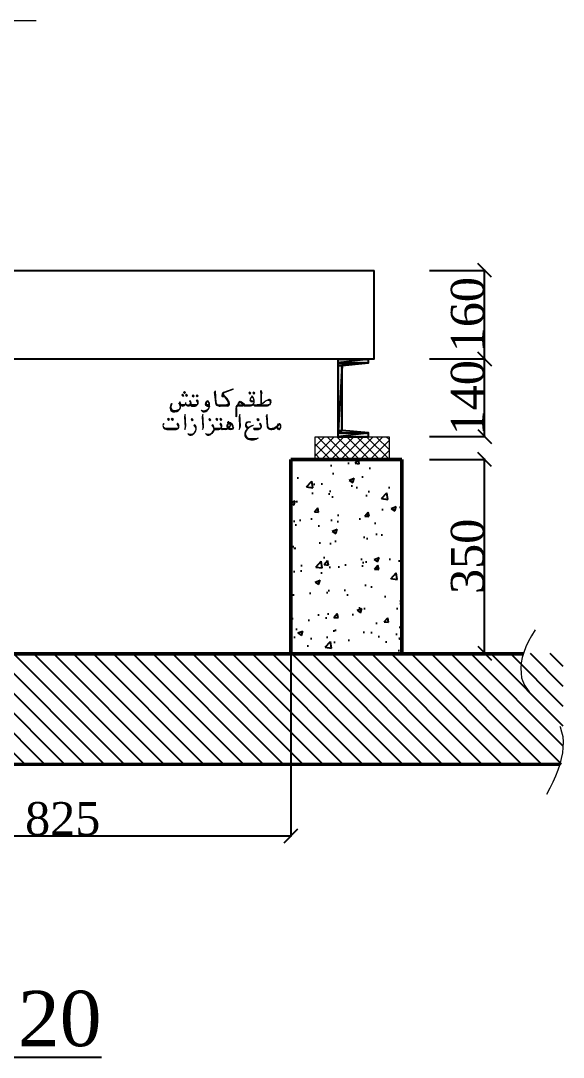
# Model space of a CAD drawing. Header units: millimetres. Extents: x -665 to 1025160, y -28012 to 4210.
# Drawn here: x 18381 to 19361, y -7214 to -5342 of the extents above; entities that cross this region are included whole.
import ezdxf

# ---------------------------------------------------------------- set-up
doc = ezdxf.new("R2010")
doc.units = ezdxf.units.MM
doc.layers.add('$1$PDF_0', color=7, linetype='Continuous')
doc.layers.add('$1$Wall', color=1, linetype='Continuous', lineweight=50)
doc.styles.add('$1$nassar2', font='cent.shx', dxfattribs={"height": 60})
doc.dimstyles.new('$1$Nassar2', dxfattribs={"dimtxt": 35, "dimasz": 25, "dimexe": 1.25, "dimexo": 0.625, "dimtad": 1, "dimtxsty": '$1$nassar2', "dimblk": '$1$_Oblique', "dimcen": 2.5, "dimadec": 0, "dimazin": 0, "dimtfac": 1, "dimtmove": 0, "dimatfit": 3, "dimldrblk": '$1$_Oblique', "dimfxl": 1, "dimarcsym": 0})

# ---------------------------------------------------------------- blocks, each defined once
blk = doc.blocks.new('$1$_Oblique')
at = {"color": 0, "linetype": 'ByBlock', "lineweight": -2}
blk.add_line((-0.5, -0.5), (0.5, 0.5), dxfattribs=at)
blk = doc.blocks.new('*D56')
at = {"color": 0, "lineweight": -2, "transparency": 16777216}
for p, q in [((18044.1, -6484.8), (18044.1, -6815.5)), ((18869.1, -6484.8), (18869.1, -6815.5)), ((18044.1, -6814.2), (18869.1, -6814.2))]:
    blk.add_line(p, q, dxfattribs=at)
at = {"layer": 'Defpoints', "color": 0, "transparency": 16777216}
for p in [(18044.1, -6484.2), (18869.1, -6484.2), (18869.1, -6814.2)]:
    blk.add_point(p, dxfattribs=at)
at = {"color": 0, "lineweight": -2, "transparency": 16777216, "xscale": 25, "yscale": 25, "zscale": 25, "rotation": 180}
blk.add_blockref('$1$_Oblique', (18044.1, -6814.2), dxfattribs=at)
at = {"color": 0, "lineweight": -2, "transparency": 16777216, "xscale": 25, "yscale": 25, "zscale": 25}
blk.add_blockref('$1$_Oblique', (18869.1, -6814.2), dxfattribs=at)
at = {"color": 0, "transparency": 16777216, "insert": (18456.6, -6783.6), "char_height": 60, "attachment_point": 5, "style": '$1$nassar2'}
blk.add_mtext('825', dxfattribs=at)
blk = doc.blocks.new('*D58')
at = {"color": 0, "lineweight": -2, "transparency": 16777216}
for p, q in [((19119.7, -5792.6), (19220.4, -5792.6)), ((19219.1, -5952.6), (19219.1, -5792.6)), ((19119.7, -5952.6), (19220.4, -5952.6))]:
    blk.add_line(p, q, dxfattribs=at)
at = {"layer": 'Defpoints', "color": 0, "transparency": 16777216}
for p in [(19119.1, -5792.6), (19219.1, -5792.6), (19119.1, -5952.6)]:
    blk.add_point(p, dxfattribs=at)
at = {"color": 0, "lineweight": -2, "transparency": 16777216, "xscale": 25, "yscale": 25, "zscale": 25}
for p, rotation in [((19219.1, -5792.6), 90), ((19219.1, -5952.6), 270)]:
    blk.add_blockref('$1$_Oblique', p, dxfattribs=dict(at, rotation=rotation))
at = {"color": 0, "transparency": 16777216, "insert": (19188.5, -5872.6), "char_height": 60, "attachment_point": 5, "rotation": 90, "style": '$1$nassar2'}
blk.add_mtext('160', dxfattribs=at)
blk = doc.blocks.new('*D59')
at = {"color": 0, "lineweight": -2, "transparency": 16777216}
for p, q in [((19119.7, -5952.6), (19220.4, -5952.6)), ((19219.1, -6092.6), (19219.1, -5952.6)), ((19119.7, -6092.6), (19220.4, -6092.6))]:
    blk.add_line(p, q, dxfattribs=at)
at = {"layer": 'Defpoints', "color": 0, "transparency": 16777216}
for p in [(19119.1, -5952.6), (19219.1, -5952.6), (19119.1, -6092.6)]:
    blk.add_point(p, dxfattribs=at)
at = {"color": 0, "lineweight": -2, "transparency": 16777216, "xscale": 25, "yscale": 25, "zscale": 25}
for p, rotation in [((19219.1, -5952.6), 90), ((19219.1, -6092.6), 270)]:
    blk.add_blockref('$1$_Oblique', p, dxfattribs=dict(at, rotation=rotation))
at = {"color": 0, "transparency": 16777216, "insert": (19188.5, -6022.6), "char_height": 60, "attachment_point": 5, "rotation": 90, "style": '$1$nassar2'}
blk.add_mtext('140', dxfattribs=at)
blk = doc.blocks.new('*D60')
at = {"color": 0, "lineweight": -2, "transparency": 16777216}
for p, q in [((19119.7, -6134.2), (19220.4, -6134.2)), ((19219.1, -6484.2), (19219.1, -6134.2)), ((19119.7, -6484.2), (19220.4, -6484.2))]:
    blk.add_line(p, q, dxfattribs=at)
at = {"layer": 'Defpoints', "color": 0, "transparency": 16777216}
for p in [(19119.1, -6134.2), (19219.1, -6134.2), (19119.1, -6484.2)]:
    blk.add_point(p, dxfattribs=at)
at = {"color": 0, "lineweight": -2, "transparency": 16777216, "xscale": 25, "yscale": 25, "zscale": 25}
for p, rotation in [((19219.1, -6134.2), 90), ((19219.1, -6484.2), 270)]:
    blk.add_blockref('$1$_Oblique', p, dxfattribs=dict(at, rotation=rotation))
at = {"color": 0, "transparency": 16777216, "insert": (19188.5, -6309.2), "char_height": 60, "attachment_point": 5, "rotation": 90, "style": '$1$nassar2'}
blk.add_mtext('350', dxfattribs=at)

msp = doc.modelspace()

# ---------------------------------------------------------------- hatches: boundary and pattern name
at = {"true_color": 0x000007}
h = msp.add_hatch(color=7, dxfattribs=at)
h.paths.add_polyline_path([(18954.187, -5953.01), (19009.489, -5953.01), (18954.187, -5959.857)])
h.paths.add_polyline_path([(19009.489, -5953.01), (18954.187, -5959.857), (19009.489, -5959.857)])
h = msp.add_hatch(color=7, dxfattribs=at)
h.paths.add_polyline_path([(18954.187, -5959.857), (19009.489, -5959.857), (18954.187, -5964.597)])
h.paths.add_polyline_path([(19009.489, -5959.857), (18954.187, -5964.597), (18961.56, -5964.597)])
h = msp.add_hatch(color=7, dxfattribs=at)
h.paths.add_polyline_path([(18954.187, -5964.597), (18961.56, -5964.597), (18954.187, -6082.049)])
h.paths.add_polyline_path([(18961.56, -5964.597), (18954.187, -6082.049), (18961.56, -6082.049)])
h = msp.add_hatch(color=7, dxfattribs=at)
h.paths.add_polyline_path([(18954.187, -6082.049), (18961.56, -6082.049), (18954.187, -6086.263)])
h.paths.add_polyline_path([(18961.56, -6082.049), (18954.187, -6086.263), (19009.489, -6086.263)])
h = msp.add_hatch(color=7, dxfattribs=at)
h.paths.add_polyline_path([(18954.187, -6086.263), (19009.489, -6086.263), (18954.187, -6093.109)])
h.paths.add_polyline_path([(19009.489, -6086.263), (18954.187, -6093.109), (19009.489, -6093.109)])
h = msp.add_hatch()
h.set_pattern_fill('AR-CONC', color=4, scale=0.5)
h.set_pattern_definition([(50, (19031.75, -7367.11), (91.0923, -7.9695), [9.525, -104.775]), (355, (19031.75, -7367.11), (-17.622, 95.5284), [7.62, -83.82]), (100.4514, (19039.34, -7367.77), (73.4706, 87.559), [8.095, -89.045]), (46.184, (19031.75, -7341.71), (135.54, -21.021), [14.287, -157.162]), (96.636, (19043.05, -7343.46), (118.702, 123.713), [12.143, -133.568]), (351.184, (19031.75, -7341.7), (118.702, 123.713), [11.43, -125.73]), (21, (19044.45, -7348.06), (75.807, -51.1326), [9.525, -104.775]), (326, (19044.45, -7348.06), (30.901, 92.094), [7.62, -83.82]), (71.4514, (19050.77, -7352.32), (106.708, 40.9614), [8.095, -89.045]), (37.5, (19031.752, -7367.107), (1.5443, 42.2775), [0, -82.804, 0, -85.09, 0, -84.1375]), (7.5, (19031.75, -7367.107), (33.4098, 50.0903), [0, -48.514, 0, -80.899, 0, -32.0675]), (327.5, (19003.43, -7367.107), (67.7953, -2.8644), [0, -31.75, 0, -99.06, 0, -131.445]), (317.5, (18990.73, -7367.107), (74.0646, 12.7132), [0, -41.275, 0, -65.786, 0, -93.345])])
h.paths.add_polyline_path([(18869.049, -6484.211), (19069.191, -6484.211), (19069.191, -6134.211), (18869.049, -6134.211)], is_closed=False)
at = {"ltscale": 4}
h = msp.add_hatch(dxfattribs=at)
h.set_pattern_fill('ANSI31', color=256, scale=8, angle=90)
h.set_pattern_definition([(135, (90845.285, 20646.604), (-17.960512, -17.960512), [])])
h.paths.add_polyline_path([(18123.781, -6684.597), (19361.24, -6684.597), (19361.24, -6485.004), (18123.781, -6485.004)], is_closed=False)

# ---------------------------------------------------------------- linework, layer by layer
at = {"layer": '$1$PDF_0', "lineweight": 18}
for points in [[(18733.915, -6032.155), (18732.706, -6010.688), (18731.798, -6011.292), (18730.589, -6013.711), (18731.194, -6016.432), (18732.706, -6032.155)], [(18747.824, -6012.502), (18764.756, -6006.454), (18763.849, -6007.966), (18749.336, -6013.106)], [(18674.349, -6019.154), (18672.233, -6017.037)], [(18677.675, -6014.316), (18675.559, -6012.199)], [(18681.606, -6019.154), (18679.489, -6017.037)], [(18687.049, -6027.922), (18685.537, -6029.434)], [(18693.398, -6020.363), (18691.584, -6018.247)], [(18699.446, -6026.41), (18698.236, -6027.922)], [(18700.655, -6020.363), (18698.538, -6018.247)], [(18698.841, -6027.318), (18700.05, -6028.829), (18700.957, -6030.644)], [(18716.68, -6030.039), (18717.89, -6029.132), (18718.797, -6029.132), (18720.611, -6031.248)], [(18733.31, -6032.458), (18732.101, -6015.223), (18731.496, -6012.502)], [(18745.707, -6017.642), (18746.614, -6021.875), (18744.195, -6019.758)], [(18795.9, -6015.223), (18793.783, -6013.106)], [(18802.854, -6015.223), (18801.04, -6013.106)], [(18814.344, -6013.409), (18814.344, -6032.458), (18815.553, -6032.458), (18815.553, -6014.618), (18816.158, -6015.223), (18817.065, -6013.106)], [(18668.302, -6030.341), (18666.79, -6032.458)], [(18698.538, -6035.481), (18687.351, -6035.481)], [(18698.841, -6036.086), (18697.631, -6036.389), (18688.258, -6036.389)], [(18689.467, -6037.598), (18696.12, -6037.598)], [(18721.216, -6036.389), (18716.983, -6036.389), (18715.773, -6035.784), (18714.866, -6033.667)], [(18717.285, -6037.598), (18722.123, -6037.598)], [(18722.123, -6035.481), (18718.494, -6035.481)], [(18737.846, -6035.481), (18752.662, -6035.481)], [(18754.476, -6036.389), (18738.753, -6036.389)], [(18738.753, -6037.598), (18740.869, -6037.598)], [(18754.476, -6037.598), (18739.962, -6037.598)], [(18770.501, -6041.831), (18770.501, -6056.345), (18769.896, -6056.949), (18769.896, -6040.622)], [(18782.596, -6036.389), (18773.827, -6036.389), (18772.013, -6037.296), (18770.501, -6039.11)], [(18779.874, -6030.039), (18784.41, -6033.667), (18782.898, -6037.598), (18774.432, -6037.598)], [(18775.944, -6030.644), (18777.153, -6030.039), (18778.06, -6030.341), (18783.2, -6034.574)], [(18783.503, -6035.481), (18796.202, -6035.481)], [(18801.04, -6034.574), (18797.714, -6036.389), (18784.41, -6036.389)], [(18796.202, -6037.598), (18785.619, -6037.598)], [(18801.947, -6035.481), (18828.253, -6035.481)], [(18826.741, -6036.389), (18802.854, -6036.389)], [(18825.531, -6037.598), (18804.064, -6037.598)], [(18648.648, -6062.694), (18646.532, -6060.88)], [(18655.905, -6062.694), (18653.789, -6060.88)], [(18677.978, -6076.301), (18678.28, -6075.091), (18677.071, -6056.042)], [(18691.282, -6063.299), (18689.165, -6061.182)], [(18710.331, -6076.301), (18710.331, -6075.091), (18709.424, -6056.042)], [(18723.635, -6063.299), (18721.518, -6061.182)], [(18736.032, -6062.694), (18734.217, -6060.88)], [(18743.288, -6062.694), (18741.172, -6060.88)], [(18776.548, -6076.301), (18776.851, -6075.091), (18775.944, -6056.042)], [(18810.716, -6063.299), (18808.599, -6061.485)], [(18827.346, -6074.789), (18826.136, -6053.019), (18825.229, -6053.926), (18824.02, -6056.345), (18824.927, -6058.763), (18826.136, -6074.789)], [(18826.741, -6075.091), (18825.531, -6057.856), (18824.927, -6055.135)], [(18664.069, -6078.719), (18662.859, -6079.022), (18643.811, -6079.022), (18642.299, -6078.719), (18640.787, -6078.115)], [(18663.767, -6078.115), (18642.601, -6078.115)], [(18644.718, -6079.929), (18661.348, -6079.929)], [(18664.674, -6068.741), (18663.162, -6070.556)], [(18664.069, -6069.951), (18665.278, -6071.463), (18666.185, -6073.277)], [(18741.474, -6078.719), (18740.265, -6079.022), (18730.891, -6079.022)], [(18732.101, -6079.929), (18738.753, -6079.929)], [(18742.079, -6068.741), (18740.869, -6070.556)], [(18741.474, -6069.951), (18742.684, -6071.463), (18743.591, -6073.277)], [(18742.986, -6078.115), (18752.662, -6078.115)], [(18754.778, -6078.115), (18752.359, -6079.022), (18744.195, -6079.022)], [(18750.243, -6079.929), (18745.103, -6079.929)], [(18755.383, -6077.208), (18754.476, -6075.393)], [(18755.383, -6067.532), (18759.314, -6068.741), (18762.337, -6070.858)], [(18764.756, -6078.115), (18763.244, -6079.022), (18758.709, -6079.022), (18756.592, -6078.115)], [(18759.616, -6078.115), (18762.942, -6078.115)], [(18812.832, -6078.115), (18801.645, -6078.115)], [(18813.134, -6078.719), (18811.925, -6079.022), (18802.552, -6079.022)], [(18803.761, -6079.929), (18810.413, -6079.929)], [(18813.739, -6068.741), (18812.53, -6070.556)], [(18813.134, -6069.951), (18814.344, -6071.463), (18815.251, -6073.277)], [(18831.276, -6078.115), (18835.207, -6078.115)], [(18832.486, -6079.929), (18834.3, -6079.929)], [(18846.092, -6072.672), (18842.161, -6077.208)], [(18846.697, -6079.929), (18842.766, -6075.998)], [(18843.673, -6075.998), (18846.697, -6078.719), (18847.604, -6079.324), (18848.813, -6078.719), (18850.325, -6077.208)], [(18850.628, -6073.277), (18849.418, -6071.463), (18848.209, -6070.858), (18846.395, -6072.067)]]:
    msp.add_lwpolyline(points, dxfattribs=at)
for points in [[(18675.256, -6018.549), (18673.14, -6016.432), (18671.628, -6017.944), (18673.442, -6020.061)], [(18678.582, -6013.409), (18676.466, -6011.292), (18674.954, -6013.106), (18676.768, -6015.223)], [(18682.211, -6018.549), (18680.094, -6016.432), (18678.582, -6017.944), (18680.699, -6020.061)], [(18694.305, -6019.456), (18692.189, -6017.34), (18690.677, -6019.154), (18692.793, -6021.27)], [(18701.562, -6019.456), (18699.446, -6017.34), (18697.631, -6019.154), (18699.748, -6021.27)], [(18796.807, -6014.618), (18794.69, -6012.502), (18792.876, -6014.014), (18794.993, -6016.13)], [(18803.761, -6014.618), (18801.645, -6012.502), (18800.133, -6014.014), (18802.249, -6016.13)], [(18649.555, -6062.089), (18647.439, -6059.973), (18645.927, -6061.485), (18648.044, -6063.601)], [(18656.51, -6062.089), (18654.696, -6059.973), (18652.881, -6061.485), (18654.998, -6063.601)], [(18677.071, -6079.929), (18678.582, -6076.301), (18679.187, -6073.882), (18677.675, -6053.019), (18676.466, -6057.252), (18677.675, -6076.603)], [(18692.189, -6062.392), (18690.072, -6060.275), (18688.56, -6062.089), (18690.375, -6064.206)], [(18709.121, -6079.929), (18710.935, -6076.301), (18711.238, -6073.882), (18710.028, -6053.019), (18708.819, -6057.252), (18709.726, -6076.603)], [(18724.239, -6062.392), (18722.123, -6060.275), (18720.611, -6062.089), (18722.728, -6064.206)], [(18736.939, -6062.089), (18734.822, -6059.973), (18733.31, -6061.485), (18735.427, -6063.601)], [(18744.195, -6062.089), (18742.079, -6059.973), (18740.265, -6061.485), (18742.381, -6063.601)], [(18775.641, -6079.929), (18777.153, -6076.301), (18777.758, -6073.882), (18776.548, -6053.019), (18775.339, -6057.252), (18776.246, -6076.603)], [(18811.623, -6062.694), (18809.506, -6060.578), (18807.692, -6062.089), (18809.808, -6064.206)]]:
    msp.add_lwpolyline(points, close=True, dxfattribs=at)
for points in [[(18678.888, -6033.992, 0.15747367), (18685.017, -6035.473, 0.86611539), (18685.449, -6029.203)], [(18698.386, -6035.179, 0.53548612), (18700.771, -6031.53, 0.12595079), (18697.871, -6027.801)], [(18717.318, -6028.306, 0.17324239), (18714.386, -6033.542, 0.4881371), (18717.027, -6037.294)], [(18752.59, -6035.172, 0.41725407), (18756.244, -6031.921, 0.15748651), (18745.437, -6017.375)], [(18775.339, -6031.853), (18773.525, -6034.272), (18775.037, -6030.644, -0.51186379), (18779.7, -6030.037)], [(18801.587, -6023.884, 0.6063276), (18795.957, -6023.884, 0.38592407), (18797.04, -6028.013)], [(18802.767, -6030.826, 0.20473629), (18799.656, -6020.387, 0.43299412), (18797.682, -6020.606)], [(18833.056, -6028.514, 0.47244666), (18828.81, -6026.004, 0.09446494), (18820.514, -6030.774)], [(18651.073, -6041.753, -0.18110539), (18654.074, -6033.249, 0.11021726), (18651.985, -6040.184, 0.21257862), (18653.02, -6043.08)], [(18652.022, -6043.052, 0.23621891), (18658.284, -6046.97, 0.15747958), (18666.367, -6044.483)], [(18666.458, -6044.078, 0.26770238), (18669.208, -6039.127, 0.16534837), (18666.714, -6032.06)], [(18668.321, -6033.872, 0.67714591), (18678.701, -6034.287, 0.27558448), (18683.483, -6037.584, 0.40157223), (18688.228, -6033.724)], [(18668.562, -6033.725, 0.10236354), (18675.77, -6035.178, 0.28347809), (18678.514, -6033.443, 0.07863973), (18679.126, -6031.403)], [(18706.83, -6044.821, 0.51969524), (18721.626, -6037.512, 0.31492829), (18718.965, -6030.553)], [(18774.734, -6035.481), (18782.596, -6035.481), (18777.758, -6031.551, 0.3544211), (18775.228, -6031.911)], [(18789.88, -6066.708, 0.31495142), (18786.97, -6073.568, 0.3621915), (18792.227, -6077.811)], [(18789.741, -6066.58, -0.30708343), (18795.983, -6066.735, 0.20470465), (18788.733, -6068.599)], [(18661.062, -6079.927, 0.35432667), (18666.344, -6075.865, 0.24409499), (18664.256, -6068.787)], [(18663.614, -6077.812, 0.53548612), (18665.999, -6074.163, 0.12595079), (18663.099, -6070.434)], [(18694.91, -6071.463), (18693.701, -6072.975, -0.33858744), (18697.138, -6080.809)], [(18741.172, -6078.115), (18729.984, -6078.115, -0.26773869), (18723.158, -6089.673)], [(18727.263, -6071.463), (18726.054, -6072.975, -0.33858744), (18729.491, -6080.809)], [(18741.02, -6077.812, 0.53548612), (18743.404, -6074.163, 0.12595079), (18740.504, -6070.434)], [(18765.338, -6077.135, -0.38583965), (18762.035, -6079.929), (18759.314, -6079.929)], [(18812.68, -6077.812, 0.53548612), (18815.065, -6074.163, 0.12595079), (18812.164, -6070.434)], [(18842.161, -6075.998), (18839.742, -6078.115), (18837.021, -6079.022), (18832.486, -6079.022, -0.34648821), (18826.442, -6075.002)], [(18842.251, -6077.02, -0.21256689), (18835.509, -6079.929), (18833.393, -6079.929)], [(18848.371, -6079.807, 0.45670162), (18849.014, -6070.041, 0.46473752), (18846.943, -6070.229)]]:
    msp.add_lwpolyline(points, format="xyb", dxfattribs=at)
for centre, radius, start, end in [((18816.309, -6011.746), 2.57, 125.45744, 214.526044), ((18817.217, -6011.141), 2.873, 172.341905, 247.149088), ((18817.518, -6010.234), 2.569, 168.381182, 258.98567), ((18681.757, -6033.214), 6.803, 20.7816, 44.161749), ((18679.641, -6032.609), 8.919, 353.038951, 34.101361), ((18693.549, -6031.702), 8.013, 348.953469, 43.822964), ((18718.343, -6029.586), 1.361, 46.254429, 133.745571), ((18710.785, -6035.935), 11.337, 352.812372, 40.827856), ((18754.627, -6020.514), 10.734, 131.818581, 176.363478), ((18750.998, -6017.793), 4.989, 114.480482, 172.752627), ((18731.345, -6040.772), 27.968, 16.704108, 57.766179), ((18797.26, -6026.864), 2.268, 170.202434, 253.018624), ((18806.028, -6028.376), 11.036, 136.415502, 170.451997), ((18799.075, -6024.143), 4.687, 224.452065, 311.966444), ((18796.656, -6029.284), 6.198, 266.817707, 5.005144), ((18798.772, -6022.027), 7.71, 252.766668, 299.049929), ((18799.377, -6024.445), 4.082, 236.550549, 320.944658), ((18798.772, -6022.934), 1.664, 20.870184, 150.975368), ((18785.47, -6029.887), 17.384, 4.157943, 20.375507), ((18830.52, -6040.471), 13.758, 105.583986, 132.527322), ((18825.38, -6029.585), 7.71, 269.451086, 9.122392), ((18828.101, -6031.4), 4.082, 12.96812, 105.110331), ((18829.009, -6030.19), 3.477, 48.049656, 113.02265), ((18827.799, -6030.492), 4.687, 343.676805, 41.929371), ((18657.568, -6041.378), 6.803, 182.058765, 255.257517), ((18659.383, -6037.144), 8.921, 223.693879, 266.492273), ((18658.777, -6036.842), 11.339, 255.646426, 35.7367), ((18659.382, -6032.308), 13.454, 266.653361, 300.692489), ((18658.779, -6038.051), 10.733, 355.411188, 36.477075), ((18673.896, -6029.888), 6.501, 233.442738, 303.371366), ((18672.984, -6032.004), 6.203, 343.55445, 6.915975), ((18683.571, -6031.702), 4.988, 232.414436, 327.59056), ((18689.315, -6035.33), 1.964, 179.690553, 270.309447), ((18695.968, -6032.004), 5.292, 268.545502, 346.587878), ((18712.296, -6042.284), 5.896, 204.406018, 299.588892), ((18708.365, -6035.33), 14.06, 299.768681, 351.216612), ((18718.041, -6032.609), 2.57, 126.05757, 276.673314), ((18717.739, -6032.911), 2.57, 67.327691, 122.206881), ((18738.299, -6031.4), 5.896, 186.108406, 272.066302), ((18738.601, -6030.493), 5.896, 198.548463, 274.990855), ((18738.299, -6030.492), 4.989, 198.093756, 274.526109), ((18739.81, -6035.33), 1.964, 179.690553, 270.309447), ((18753.72, -6032.912), 3.477, 277.753804, 23.290107), ((18754.324, -6033.818), 3.78, 270.042868, 17.021568), ((18774.885, -6040.471), 5.292, 92.412247, 179.927671), ((18774.886, -6041.983), 4.687, 99.649567, 176.073555), ((18785.467, -6035.33), 1.964, 179.690553, 270.309447), ((18795.748, -6030.19), 7.106, 272.594288, 353.822003), ((18803.911, -6035.33), 1.964, 179.690553, 270.309447), ((18807.239, -6014.166), 21.315, 272.547742, 308.349254), ((18808.448, -6015.98), 19.199, 269.450426, 312.259811), ((18825.985, -6028.981), 7.407, 273.184125, 303.682961), ((18828.102, -6031.098), 4.081, 269.615532, 10.779779), ((18756.139, -6067.986), 1.663, 68.224866, 195.75439), ((18754.022, -6077.359), 11.036, 0.57736, 77.013302), ((18643.054, -6072.521), 5.291, 139.72409, 261.981691), ((18644.264, -6073.428), 6.501, 140.868004, 272.267113), ((18687.502, -6078.568), 10.13, 241.117333, 346.658038), ((18684.177, -6077.964), 13.455, 299.513519, 359.468504), ((18689.619, -6078.568), 8.012, 10.799203, 51.862075), ((18688.106, -6077.964), 9.828, 359.243422, 45.519045), ((18719.553, -6078.568), 10.13, 241.117333, 346.658038), ((18721.67, -6078.568), 8.012, 10.799203, 51.862075), ((18720.157, -6077.964), 9.828, 359.243422, 45.519045), ((18731.949, -6077.964), 1.964, 179.690553, 270.309447), ((18738.602, -6074.637), 5.292, 268.545502, 346.587878), ((18736.182, -6074.335), 8.013, 348.953469, 43.822964), ((18744.95, -6077.964), 1.964, 179.690553, 270.309447), ((18749.487, -6068.288), 11.641, 272.87384, 334.505489), ((18752.813, -6070.405), 7.408, 269.724161, 342.928375), ((18759.163, -6074.033), 5.897, 129.701519, 268.575124), ((18754.627, -6079.173), 10.432, 23.001147, 91.283939), ((18759.162, -6073.126), 4.686, 158.844128, 274.304629), ((18757.046, -6072.219), 2.57, 350.657862, 161.262085), ((18757.046, -6072.219), 2.873, 337.996084, 124.026601), ((18762.79, -6075.846), 1.967, 272.546447, 27.976679), ((18794.843, -6088.849), 9.223, 159.661218, 250.269387), ((18804.517, -6092.477), 19.805, 99.909296, 159.856755), ((18795.447, -6087.639), 8.921, 157.518385, 257.184263), ((18806.634, -6094.594), 22.224, 104.447795, 152.456754), ((18792.725, -6071.312), 5.594, 190.743261, 268.787777), ((18790.609, -6071.009), 3.175, 130.164071, 203.350697), ((18793.632, -6069.497), 6.502, 206.299654, 276.21852), ((18803.609, -6077.964), 1.964, 179.690553, 270.309447), ((18810.262, -6074.637), 5.292, 268.545502, 346.587878), ((18807.843, -6074.335), 8.013, 348.953469, 43.822964), ((18832.032, -6073.731), 5.896, 186.108406, 272.066302), ((18831.73, -6073.126), 4.989, 198.093756, 274.526109), ((18833.241, -6077.964), 1.964, 179.690553, 270.309447), ((18833.846, -6063.147), 14.665, 275.169844, 331.737332), ((18848.057, -6074.033), 4.082, 185.9734, 264.0266), ((18847.755, -6074.335), 2.872, 11.221956, 133.47208), ((18847.453, -6078.871), 1.36, 219.123005, 308.196612), ((18847.755, -6074.94), 2.872, 268.686521, 18.540836), ((18688.107, -6084.615), 5.896, 204.406018, 299.588892), ((18688.107, -6082.8), 6.804, 240.899812, 290.626951), ((18685.686, -6077.053), 12.854, 291.528444, 311.325484), ((18720.158, -6084.615), 5.896, 204.406018, 299.588892), ((18720.158, -6082.8), 6.804, 240.899812, 290.626951), ((18717.737, -6077.053), 12.854, 291.528444, 311.325484), ((18799.377, -6073.127), 24.642, 247.483078, 286.793781), ((18798.772, -6078.266), 20.712, 250.076456, 304.947042), ((18799.377, -6054.075), 42.484, 261.761078, 285.138852)]:
    msp.add_arc(centre, radius, start, end, dxfattribs=at)
at = {"layer": '$1$Wall'}
for points in [[(18869.049, -6484.211), (18869.049, -6134.211)], [(18869.049, -6484.211), (18869.049, -6134.211)], [(19069.191, -6134.211), (18869.049, -6134.211)], [(19069.191, -6484.211), (19069.191, -6134.211)], [(19289.376, -6485.03), (16498.988, -6485.03)], [(16433.364, -6684.997), (19354.92, -6684.519), (19354.92, -6684.519)]]:
    msp.add_lwpolyline(points, dxfattribs=at)
for p, q in [((17059.139, -6485.03), (18779.144, -6485.03)), ((16433.364, -6684.519), (18797.502, -6684.519))]:
    msp.add_line(p, q)
at = {"color": 7, "linetype": 'Continuous', "lineweight": 20, "true_color": 0x000007}
for points in [[(18408.777, -5341.568), (18337.147, -5341.568), (18337.147, -5341.568)], [(18954.187, -5953.01), (18954.187, -6093.109), (18954.187, -6093.109)], [(18961.56, -5964.597), (18961.56, -6082.049), (18961.56, -6082.049)], [(19009.489, -6086.263), (19009.489, -6093.109), (19009.489, -6086.263), (18961.56, -6082.049)], [(18913.105, -6127.344), (18947.34, -6093.109), (18947.34, -6093.109)], [(18913.105, -6109.964), (18929.432, -6093.109), (18929.432, -6093.109)], [(18957.874, -6134.191), (18917.318, -6093.109), (18917.318, -6093.109)], [(18924.165, -6134.191), (18964.72, -6093.109), (18964.72, -6093.109)], [(18975.781, -6134.191), (18934.699, -6093.109), (18934.699, -6093.109)], [(18941.546, -6134.191), (18982.628, -6093.109), (18982.628, -6093.109)], [(18993.162, -6134.191), (18952.08, -6093.109), (18952.08, -6093.109)], [(19009.489, -6093.109), (18954.187, -6093.109), (18954.187, -6093.109)], [(18958.927, -6134.191), (19000.009, -6093.109), (19000.009, -6093.109)], [(19011.069, -6134.191), (18969.987, -6093.109), (18969.987, -6093.109)], [(18976.834, -6134.191), (19017.916, -6093.109), (19017.916, -6093.109)], [(19028.977, -6134.191), (18987.895, -6093.109), (18987.895, -6093.109)], [(18994.215, -6134.191), (19035.297, -6093.109), (19035.297, -6093.109)], [(19046.357, -6133.665), (19005.802, -6093.109), (19005.802, -6093.109)], [(19012.122, -6134.191), (19046.357, -6099.956), (19046.357, -6099.956)], [(19046.357, -6116.284), (19023.183, -6093.109), (19023.183, -6093.109)], [(19046.357, -6098.376), (19041.09, -6093.109), (19041.09, -6093.109)], [(18940.493, -6134.191), (18913.105, -6106.803), (18913.105, -6106.803)], [(19030.03, -6134.191), (19046.357, -6117.864), (19046.357, -6117.864)], [(18922.585, -6134.191), (18913.105, -6124.184), (18913.105, -6124.184)], [(19310.151, -6442.193), (19303.831, -6452.727), (19298.564, -6462.734), (19293.824, -6472.741), (19290.137, -6482.748), (19286.977, -6492.229), (19284.87, -6501.709), (19284.343, -6511.189), (19284.87, -6520.143), (19285.924, -6528.57), (19287.504, -6533.31), (19289.084, -6537.524), (19291.19, -6541.737), (19293.297, -6545.424), (19299.617, -6553.851), (19305.411, -6560.698)], [(19323.318, -6578.079), (19330.165, -6584.399), (19337.539, -6592.299), (19340.699, -6595.46)], [(19354.92, -6616), (19355.446, -6617.054), (19358.08, -6626.007), (19360.187, -6634.961), (19361.24, -6644.968), (19360.713, -6654.449), (19359.66, -6664.456), (19357.553, -6674.463), (19354.92, -6684.997), (19351.233, -6695.53), (19347.019, -6706.591), (19342.279, -6717.125), (19337.012, -6728.185), (19331.219, -6739.246)]]:
    msp.add_lwpolyline(points, dxfattribs=at)
for points in [[(16911.556, -5952.636), (19019.489, -5952.636), (19019.489, -5792.636)], [(16911.556, -5792.636), (19019.489, -5792.636)]]:
    msp.add_lwpolyline(points)
at = {"color": 7, "linetype": 'Continuous', "lineweight": -2, "true_color": 0x000007}
for points in [[(18954.187, -5953.01), (19009.489, -5953.01), (18954.187, -5959.857)], [(19009.489, -5953.01), (18954.187, -5959.857), (19009.489, -5959.857)], [(18954.187, -5959.857), (19009.489, -5959.857), (18954.187, -5964.597)], [(19009.489, -5959.857), (18954.187, -5964.597), (18961.56, -5964.597)], [(18954.187, -5964.597), (18961.56, -5964.597), (18954.187, -6082.049)], [(18961.56, -5964.597), (18954.187, -6082.049), (18961.56, -6082.049)], [(18954.187, -6082.049), (18961.56, -6082.049), (18954.187, -6086.263)], [(18961.56, -6082.049), (18954.187, -6086.263), (19009.489, -6086.263)], [(18954.187, -6086.263), (19009.489, -6086.263), (18954.187, -6093.109)], [(19009.489, -6086.263), (18954.187, -6093.109), (19009.489, -6093.109)]]:
    msp.add_lwpolyline(points, close=True, dxfattribs=at)
at = {"color": 7, "linetype": 'Continuous', "lineweight": 20}
msp.add_lwpolyline([(18913.105, -6093.109), (19046.357, -6093.109), (19046.357, -6134.191), (18913.105, -6134.191)], close=True, dxfattribs=at)
at = {"layer": 'Defpoints'}
msp.add_line((18869.119, -6484.211), (18870.119, -6484.211), dxfattribs=at)

# ---------------------------------------------------------------- texts
at = {"transparency": 33554666, "insert": (17414.849, -7094.162), "char_height": 100, "attachment_point": 1}
msp.add_mtext_dynamic_manual_height_columns('{\\Fcent|c0;\\L\\C6;SEC AT B-B 1:20}', width=1469.98149, gutter_width=12.5, heights=[145.389], dxfattribs=at)

# ---------------------------------------------------------------- dimensions: what is measured, and where the dimension line sits
for base, p1, p2, picture, middle in [((19219.119, -5792.636), (19119.119, -5952.636), (19119.119, -5792.636), '*D58', (19219.119, -5872.636)), ((19219.119, -5952.636), (19119.119, -6092.639), (19119.119, -5952.636), '*D59', (19219.119, -6022.638)), ((19219.119, -6134.211), (19119.119, -6484.211), (19119.119, -6134.211), '*D60', (19219.119, -6309.211))]:
    dim = msp.add_linear_dim(base=base, p1=p1, p2=p2, angle=90, dimstyle='$1$Nassar2')
    dim.commit()
    dim.dimension.update_dxf_attribs({"geometry": picture, "text_midpoint": middle, "dimtype": 160})
dim = msp.add_linear_dim(base=(18869.119, -6814.211), p1=(18044.119, -6484.211), p2=(18869.119, -6484.211), dimstyle='$1$Nassar2')
dim.commit()
dim.dimension.update_dxf_attribs({"geometry": '*D56', "text_midpoint": (18456.619, -6814.211), "dimtype": 160})

doc.saveas('drawing.dxf')
